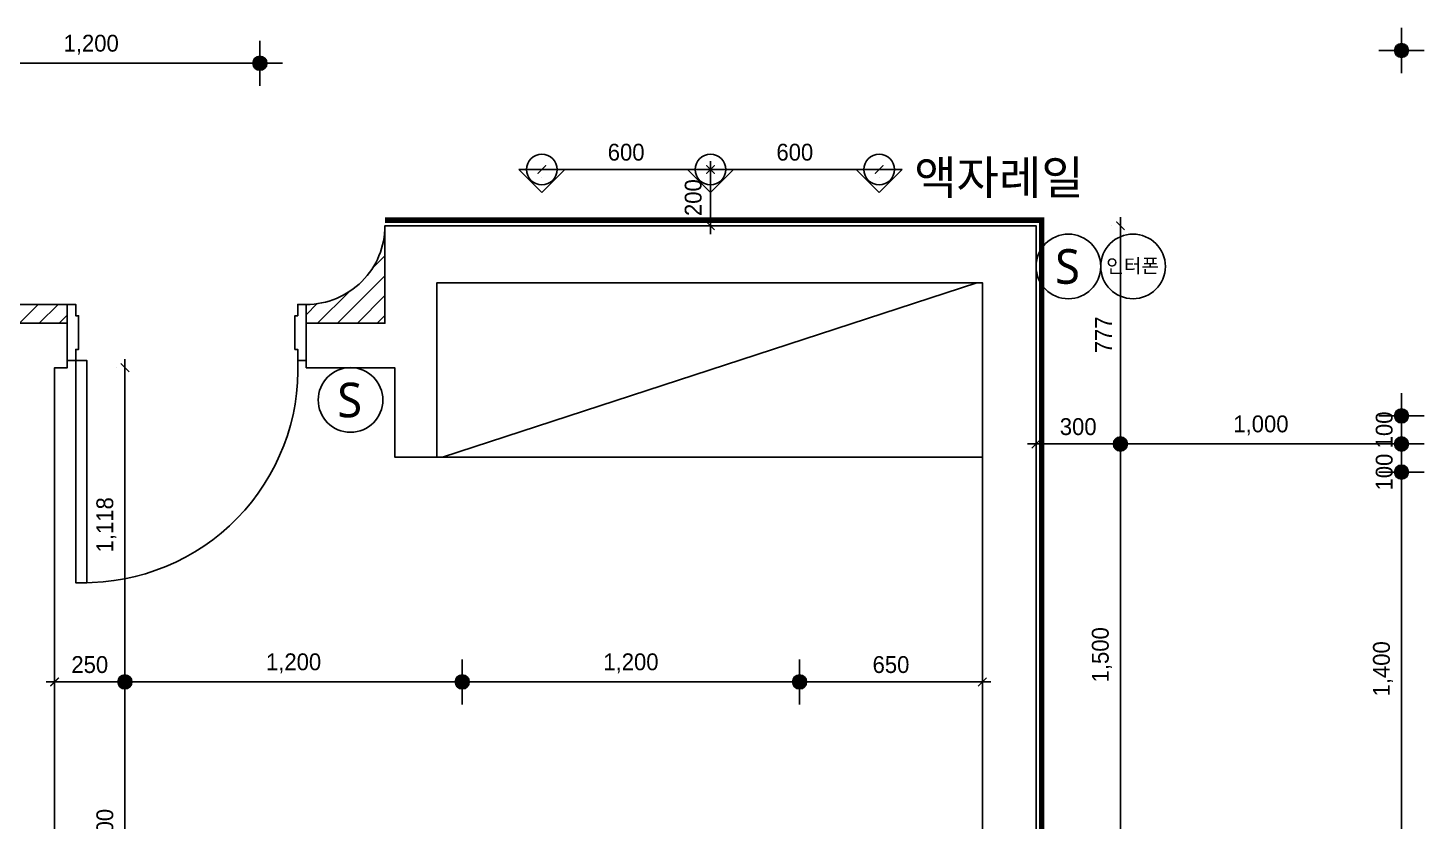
# Model space of a CAD drawing. Header units: millimetres. Extents: x 236955 to 308542, y 30900 to 88969.
# Drawn here: x 288870 to 293836, y 64226 to 67048 of the extents above; entities that cross this region are included whole.
import ezdxf

# ---------------------------------------------------------------- set-up
doc = ezdxf.new("R2010")
doc.units = ezdxf.units.MM
doc.header["$LTSCALE"] = 100
doc.header["$PDMODE"] = 3
doc.linetypes.add('HID2', pattern=[1, 0.5, -0.5])
doc.layers.get('DEFPOINTS').update_dxf_attribs({"color": 248})
for name, color, linetype in [('03-WAL NEW', 3, 'Continuous'), ('06-FUR', 6, 'Continuous'), ('07-DIM WAL', 5, 'Continuous'), ('3.기호.계단선', 30, 'Continuous'), ('CEIL-LIGHT', 7, 'Continuous'), ('CO-BATH', 6, 'Continuous'), ('CO-DO-FR', 7, 'Continuous'), ('CO-DOOR', 8, 'Continuous'), ('F-WALL1', 2, 'Continuous'), ('RC-LIGHT', 7, 'Continuous'), ('설비', 140, 'Continuous')]:
    doc.layers.add(name, color=color, linetype=linetype)
doc.styles.add('HY 울릉도 L', font='')
doc.styles.add('코레일둥고', font='Korail_Round_Gothic_Medium.ttf')
doc.styles.get('HY 울릉도 L').set_extended_font_data('HY울릉도L')
doc.dimstyles.new('30', dxfattribs={"dimscale": 30, "dimtxt": 2, "dimasz": 1, "dimexe": 1, "dimexo": 1, "dimgap": 1, "dimtad": 1, "dimdec": 0, "dimrnd": 0.05, "dimdsep": 46, "dimlunit": 6, "dimtxsty": 'HY 울릉도 L', "dimblk": 'ARCHTICK', "dimcen": 2.5, "dimdle": 1, "dimclrd": 133, "dimclre": 133, "dimclrt": 30, "dimadec": 0, "dimazin": 0, "dimtfac": 1, "dimtdec": 0, "dimtix": 1, "dimtmove": 2, "dimatfit": 3, "dimldrblk": 'ARCHTICK', "dimfxl": 1, "dimlwd": -1, "dimlwe": -1, "dimarcsym": 0})

# ---------------------------------------------------------------- blocks, each defined once
blk = doc.blocks.new('flooor')
at = {"layer": 'F-WALL1'}
blk.add_lwpolyline([(265959.6, 60619.5), (266464.6, 60619.5), (266464.6, 60194.5), (266464.6, 60009.5), (267165.6, 60009.5), (267165.6, 60209.5), (266655.6, 60209.5), (266655.6, 66344.5), (264339.6, 66344.5), (264339.6, 65997.5), (264059.6, 65997.5), (264059.6, 65839.5), (264374.6, 65839.5), (264374.6, 65521.5), (264524.6, 65521.5), (264524.6, 66141.5), (266464.6, 66141.5), (266464.6, 60874.5), (265959.6, 60874.5)], close=True, dxfattribs=at)
blk.add_lwpolyline([(263664.6, 60619.5), (262461.6, 60619.5), (262461.6, 60874.5), (262974.6, 60874.5), (262974.6, 65839.5), (262929.6, 65839.5), (262929.6, 65997.5), (263209.6, 65997.5), (263209.6, 65839.5), (263164.6, 65839.5), (263164.6, 60874.5), (263664.6, 60874.5), (263664.6, 60619.5), (263686.3, 60619.5)], dxfattribs=at)
blk = doc.blocks.new('vjswjdjeh')
at = {"layer": '03-WAL NEW'}
h = blk.add_hatch(dxfattribs=at)
h.set_pattern_fill('_USER', color=8, scale=50, angle=45, pattern_type=0)
h.set_pattern_definition([(45, (62988.56, -6552.484), (-35.355339, 35.355339), [])])
edge = h.paths.add_edge_path()
edge.add_arc((327048.2, 59792), 280, 270, 360, ccw=False)
edge.add_line((327048.2, 59512), (327048.2, 59445))
edge.add_line((327048.2, 59445), (327328.2, 59445))
edge.add_line((327328.2, 59445), (327328.2, 59792))
h.paths.add_polyline_path([(325918.2, 59445), (326198.2, 59445), (326198.2, 59512), (325918.2, 59512)])
edge = h.paths.add_edge_path()
edge.add_line((323483.2, 59792), (324788.2, 59792))
edge.add_arc((325068.2, 59792), 280, 180, 270)
edge.add_line((325068.2, 59512), (325068.2, 59445))
edge.add_line((325068.2, 59445), (324748.2, 59445))
edge.add_line((324748.2, 59445), (324748.2, 59740))
edge.add_line((324748.2, 59740), (323483.2, 59740))
edge.add_line((323483.2, 59740), (323483.2, 59792))
blk.add_lwpolyline([(327328.2, 59792, -0.414214), (327048.2, 59512), (327048.2, 59445), (327328.2, 59445), (327328.2, 59792)], format="xyb", dxfattribs=at)
blk.add_lwpolyline([(325918.2, 59445), (326198.2, 59445), (326198.2, 59512), (325918.2, 59512)], close=True, dxfattribs=at)
at = {"layer": '06-FUR', "color": 8}
blk.add_line((327533.2, 58969), (329433.2, 59589), dxfattribs=at)
blk.add_lwpolyline([(327513.2, 58969), (329453.2, 58969), (329453.2, 59589), (327513.2, 59589)], close=True, dxfattribs=at)
at = {"layer": 'CO-DO-FR', "color": 8}
for points in [[(326198.2, 59312), (326198.2, 59512), (326228.2, 59512), (326228.2, 59472), (326238.2, 59472), (326238.2, 59352), (326228.2, 59352), (326228.2, 59312), (326198.2, 59312)], [(327048.2, 59312), (327048.2, 59512), (327018.2, 59512), (327018.2, 59472), (327008.2, 59472), (327008.2, 59352), (327018.2, 59352), (327018.2, 59312), (327048.2, 59312)]]:
    blk.add_lwpolyline(points, close=True, dxfattribs=at)
at = {"layer": 'CO-DOOR', "color": 8}
blk.add_lwpolyline([(326268.2, 58522), (326268.2, 59312), (326228.2, 59312), (326228.2, 58522)], close=True, dxfattribs=at)
blk.add_arc((326258.2, 59282.5), 760.6, 269.2467, 2.2224, dxfattribs=at)
blk.add_blockref('flooor', (62988.6, -6552.5))
blk = doc.blocks.new('1')
at = {"linetype": 'Continuous'}
h = blk.add_hatch(color=4, dxfattribs=at)
h.dxf.hatch_style = 1
edge = h.paths.add_edge_path()
edge.add_arc((11539653.5, -14273503.8), 37.5, 0, 360)
at = {"color": 1, "linetype": 'Continuous'}
for p, q in [((11539653.5, -14273637.1), (11539653.5, -14273370.5)), ((11539520.2, -14273503.8), (11539786.8, -14273503.8))]:
    blk.add_line(p, q, dxfattribs=at)
at = {"color": 4, "linetype": 'Continuous'}
for radius in [41.5, 37.5]:
    blk.add_circle((11539653.5, -14273503.8), radius, dxfattribs=at)
blk = doc.blocks.new('_ArchTick')
at = {"color": 0, "linetype": 'ByBlock', "const_width": 0.15}
blk.add_lwpolyline([(-0.5, -0.5), (0.5, 0.5)], dxfattribs=at)
blk = doc.blocks.new('*D176')
at = {"layer": '07-DIM WAL', "color": 133}
for p, q in [((291297.6, 66544.5), (291297.6, 66574.5)), ((291297.6, 66544.5), (291297.6, 66344.5)), ((291327.6, 66544.5), (291327.6, 66544.5)), ((291267.6, 66344.5), (291267.6, 66344.5)), ((291297.6, 66344.5), (291297.6, 66314.5))]:
    blk.add_line(p, q, dxfattribs=at)
at = {"layer": 'DEFPOINTS', "color": 0}
for p in [(291297.6, 66544.5), (291297.6, 66344.5), (291297.6, 66344.5)]:
    blk.add_point(p, dxfattribs=at)
at = {"layer": '07-DIM WAL', "color": 133, "xscale": 30, "yscale": 30, "zscale": 30}
for p, rotation in [((291297.6, 66544.5), 270), ((291297.6, 66344.5), 90)]:
    blk.add_blockref('_ArchTick', p, dxfattribs=dict(at, rotation=rotation))
at = {"layer": '07-DIM WAL', "color": 30, "insert": (291236.4, 66444.5), "char_height": 60, "attachment_point": 5, "rotation": 90, "style": 'HY 울릉도 L'}
blk.add_mtext('200', dxfattribs=at)
blk = doc.blocks.new('*D177')
at = {"layer": '07-DIM WAL', "color": 133}
for p, q in [((290667.6, 66544.5), (291327.6, 66544.5)), ((290697.6, 66514.5), (290697.6, 66514.5)), ((291297.6, 66514.5), (291297.6, 66514.5))]:
    blk.add_line(p, q, dxfattribs=at)
at = {"layer": 'DEFPOINTS', "color": 0}
for p in [(290697.6, 66544.5), (291297.6, 66544.5), (291297.6, 66544.5)]:
    blk.add_point(p, dxfattribs=at)
at = {"layer": '07-DIM WAL', "color": 133, "xscale": 30, "yscale": 30, "zscale": 30, "rotation": 180}
blk.add_blockref('_ArchTick', (290697.6, 66544.5), dxfattribs=at)
at = {"layer": '07-DIM WAL', "color": 133, "xscale": 30, "yscale": 30, "zscale": 30}
blk.add_blockref('_ArchTick', (291297.6, 66544.5), dxfattribs=at)
at = {"layer": '07-DIM WAL', "color": 30, "insert": (290997.6, 66605.8), "char_height": 60, "attachment_point": 5, "style": 'HY 울릉도 L'}
blk.add_mtext('600', dxfattribs=at)
blk = doc.blocks.new('*D178')
at = {"layer": '07-DIM WAL', "color": 133}
for p, q in [((291267.6, 66544.5), (291927.6, 66544.5)), ((291897.6, 66514.5), (291897.6, 66514.5))]:
    blk.add_line(p, q, dxfattribs=at)
at = {"layer": 'DEFPOINTS', "color": 0}
for p in [(291297.6, 66544.5), (291897.6, 66544.5), (291897.6, 66544.5)]:
    blk.add_point(p, dxfattribs=at)
at = {"layer": '07-DIM WAL', "color": 133, "xscale": 30, "yscale": 30, "zscale": 30, "rotation": 180}
blk.add_blockref('_ArchTick', (291297.6, 66544.5), dxfattribs=at)
at = {"layer": '07-DIM WAL', "color": 133, "xscale": 30, "yscale": 30, "zscale": 30}
blk.add_blockref('_ArchTick', (291897.6, 66544.5), dxfattribs=at)
at = {"layer": '07-DIM WAL', "color": 30, "insert": (291597.6, 66605.8), "char_height": 60, "attachment_point": 5, "style": 'HY 울릉도 L'}
blk.add_mtext('600', dxfattribs=at)
blk = doc.blocks.new('*D189')
at = {"layer": '07-DIM WAL', "color": 133}
for p, q in [((292785.6, 65568), (292425.6, 65568)), ((292455.6, 65538), (292455.6, 65538)), ((292755.6, 65538), (292755.6, 65538))]:
    blk.add_line(p, q, dxfattribs=at)
at = {"layer": 'DEFPOINTS', "color": 0}
for p in [(292455.6, 65568), (292455.6, 65568), (292755.6, 65568)]:
    blk.add_point(p, dxfattribs=at)
at = {"layer": '07-DIM WAL', "color": 133, "xscale": 30, "yscale": 30, "zscale": 30, "rotation": 180}
blk.add_blockref('_ArchTick', (292455.6, 65568), dxfattribs=at)
at = {"layer": '07-DIM WAL', "color": 133, "xscale": 30, "yscale": 30, "zscale": 30}
blk.add_blockref('_ArchTick', (292755.6, 65568), dxfattribs=at)
at = {"layer": '07-DIM WAL', "color": 30, "insert": (292605.6, 65629.3), "char_height": 60, "attachment_point": 5, "style": 'HY 울릉도 L'}
blk.add_mtext('300', dxfattribs=at)
blk = doc.blocks.new('*D190')
at = {"layer": '07-DIM WAL', "color": 133}
for p, q in [((292755.6, 65598), (292755.6, 64038)), ((292785.6, 65568), (292785.6, 65568)), ((292785.6, 64068), (292785.6, 64068))]:
    blk.add_line(p, q, dxfattribs=at)
at = {"layer": 'DEFPOINTS', "color": 0}
for p in [(292755.6, 65568), (292755.6, 64068), (292755.6, 64068)]:
    blk.add_point(p, dxfattribs=at)
at = {"layer": '07-DIM WAL', "color": 133, "xscale": 30, "yscale": 30, "zscale": 30}
for p, rotation in [((292755.6, 65568), 90), ((292755.6, 64068), 270)]:
    blk.add_blockref('_ArchTick', p, dxfattribs=dict(at, rotation=rotation))
at = {"layer": '07-DIM WAL', "color": 30, "insert": (292689.7, 64818), "char_height": 60, "attachment_point": 5, "rotation": 90, "style": 'HY 울릉도 L'}
blk.add_mtext('1,500', dxfattribs=at)
blk = doc.blocks.new('*D193')
at = {"layer": '07-DIM WAL', "color": 133}
for p, q in [((292755.6, 65538), (292755.6, 66374.5)), ((292725.6, 66344.5), (292725.6, 66344.5)), ((292725.6, 65568), (292725.6, 65568))]:
    blk.add_line(p, q, dxfattribs=at)
at = {"layer": 'DEFPOINTS', "color": 0}
for p in [(292755.6, 66344.5), (292755.6, 66344.5), (292755.6, 65568)]:
    blk.add_point(p, dxfattribs=at)
at = {"layer": '07-DIM WAL', "color": 133, "xscale": 30, "yscale": 30, "zscale": 30}
for p, rotation in [((292755.6, 66344.5), 90), ((292755.6, 65568), 270)]:
    blk.add_blockref('_ArchTick', p, dxfattribs=dict(at, rotation=rotation))
at = {"layer": '07-DIM WAL', "color": 30, "insert": (292695.6, 65956.2), "char_height": 60, "attachment_point": 5, "rotation": 90, "style": 'HY 울릉도 L'}
blk.add_mtext('777', dxfattribs=at)
blk = doc.blocks.new('*D194')
at = {"layer": '07-DIM WAL', "color": 133}
for p, q in [((292725.6, 65568), (293785.6, 65568)), ((292755.6, 65538), (292755.6, 65538))]:
    blk.add_line(p, q, dxfattribs=at)
at = {"layer": 'DEFPOINTS', "color": 0}
for p in [(292755.6, 65568), (293755.6, 65568), (293755.6, 65568)]:
    blk.add_point(p, dxfattribs=at)
at = {"layer": '07-DIM WAL', "color": 133, "xscale": 30, "yscale": 30, "zscale": 30, "rotation": 180}
blk.add_blockref('_ArchTick', (292755.6, 65568), dxfattribs=at)
at = {"layer": '07-DIM WAL', "color": 133, "xscale": 30, "yscale": 30, "zscale": 30}
blk.add_blockref('_ArchTick', (293755.6, 65568), dxfattribs=at)
at = {"layer": '07-DIM WAL', "color": 30, "insert": (293255.6, 65633.9), "char_height": 60, "attachment_point": 5, "style": 'HY 울릉도 L'}
blk.add_mtext('1,000', dxfattribs=at)
blk = doc.blocks.new('*D195')
at = {"layer": '07-DIM WAL', "color": 133}
for p, q in [((293755.6, 65668), (293755.6, 65698)), ((293755.6, 65568), (293755.6, 65668)), ((293785.6, 65668), (293785.6, 65668)), ((293755.6, 65568), (293755.6, 65538)), ((293785.6, 65568), (293785.6, 65568))]:
    blk.add_line(p, q, dxfattribs=at)
at = {"layer": 'DEFPOINTS', "color": 0}
for p in [(293755.6, 65668), (293755.6, 65668), (293755.6, 65568)]:
    blk.add_point(p, dxfattribs=at)
at = {"layer": '07-DIM WAL', "color": 133, "xscale": 30, "yscale": 30, "zscale": 30}
for p, rotation in [((293755.6, 65668), 270), ((293755.6, 65568), 90)]:
    blk.add_blockref('_ArchTick', p, dxfattribs=dict(at, rotation=rotation))
at = {"layer": '07-DIM WAL', "color": 30, "insert": (293694.4, 65618), "char_height": 60, "attachment_point": 5, "rotation": 90, "style": 'HY 울릉도 L'}
blk.add_mtext('100', dxfattribs=at)
blk = doc.blocks.new('*D196')
at = {"layer": '07-DIM WAL', "color": 133}
for p, q in [((293755.6, 65498), (293755.6, 64038)), ((293785.6, 65468), (293785.6, 65468)), ((293785.6, 64068), (293785.6, 64068))]:
    blk.add_line(p, q, dxfattribs=at)
at = {"layer": 'DEFPOINTS', "color": 0}
for p in [(293755.6, 65468), (293755.6, 64068), (293755.6, 64068)]:
    blk.add_point(p, dxfattribs=at)
at = {"layer": '07-DIM WAL', "color": 133, "xscale": 30, "yscale": 30, "zscale": 30}
for p, rotation in [((293755.6, 65468), 90), ((293755.6, 64068), 270)]:
    blk.add_blockref('_ArchTick', p, dxfattribs=dict(at, rotation=rotation))
at = {"layer": '07-DIM WAL', "color": 30, "insert": (293689.7, 64768), "char_height": 60, "attachment_point": 5, "rotation": 90, "style": 'HY 울릉도 L'}
blk.add_mtext('1,400', dxfattribs=at)
blk = doc.blocks.new('*D200')
at = {"layer": '07-DIM WAL', "color": 133}
for p, q in [((293725.6, 65568), (293725.6, 65568)), ((293755.6, 65598), (293755.6, 65438)), ((293785.6, 65468), (293785.6, 65468))]:
    blk.add_line(p, q, dxfattribs=at)
at = {"layer": 'DEFPOINTS', "color": 0}
for p in [(293755.6, 65568), (293755.6, 65468), (293755.6, 65468)]:
    blk.add_point(p, dxfattribs=at)
at = {"layer": '07-DIM WAL', "color": 133, "xscale": 30, "yscale": 30, "zscale": 30}
for p, rotation in [((293755.6, 65568), 90), ((293755.6, 65468), 270)]:
    blk.add_blockref('_ArchTick', p, dxfattribs=dict(at, rotation=rotation))
at = {"layer": '07-DIM WAL', "color": 30, "insert": (293694.4, 65468), "char_height": 60, "attachment_point": 5, "rotation": 90, "style": 'HY 울릉도 L'}
blk.add_mtext('100', dxfattribs=at)
blk = doc.blocks.new('*D204')
at = {"layer": '07-DIM WAL', "color": 133}
for p, q in [((289214.6, 64751.5), (289214.6, 63591.5)), ((289244.6, 64721.5), (289244.6, 64721.5)), ((289244.6, 63621.5), (289244.6, 63621.5))]:
    blk.add_line(p, q, dxfattribs=at)
at = {"layer": 'DEFPOINTS', "color": 0}
for p in [(289214.6, 64721.5), (289214.6, 63621.5), (289214.6, 63621.5)]:
    blk.add_point(p, dxfattribs=at)
at = {"layer": '07-DIM WAL', "color": 133, "xscale": 30, "yscale": 30, "zscale": 30}
for p, rotation in [((289214.6, 64721.5), 90), ((289214.6, 63621.5), 270)]:
    blk.add_blockref('_ArchTick', p, dxfattribs=dict(at, rotation=rotation))
at = {"layer": '07-DIM WAL', "color": 30, "insert": (289148.7, 64171.5), "char_height": 60, "attachment_point": 5, "rotation": 90, "style": 'HY 울릉도 L'}
blk.add_mtext('1,100', dxfattribs=at)
blk = doc.blocks.new('*D207')
at = {"layer": '07-DIM WAL', "color": 133}
blk.add_line((289244.6, 64721.5), (288934.6, 64721.5), dxfattribs=at)
at = {"layer": 'DEFPOINTS', "color": 0}
for p in [(288964.6, 64721.5), (288964.6, 64721.5), (289214.6, 64721.5)]:
    blk.add_point(p, dxfattribs=at)
at = {"layer": '07-DIM WAL', "color": 133, "xscale": 30, "yscale": 30, "zscale": 30, "rotation": 180}
blk.add_blockref('_ArchTick', (288964.6, 64721.5), dxfattribs=at)
at = {"layer": '07-DIM WAL', "color": 133, "xscale": 30, "yscale": 30, "zscale": 30}
blk.add_blockref('_ArchTick', (289214.6, 64721.5), dxfattribs=at)
at = {"layer": '07-DIM WAL', "color": 30, "insert": (289089.6, 64782.8), "char_height": 60, "attachment_point": 5, "style": 'HY 울릉도 L'}
blk.add_mtext('250', dxfattribs=at)
blk = doc.blocks.new('*D208')
at = {"layer": '07-DIM WAL', "color": 133}
for p, q in [((289214.6, 64691.5), (289214.6, 65869.5)), ((289184.6, 65839.5), (289184.6, 65839.5)), ((289184.6, 64721.5), (289184.6, 64721.5))]:
    blk.add_line(p, q, dxfattribs=at)
at = {"layer": 'DEFPOINTS', "color": 0}
for p in [(289214.6, 65839.5), (289214.6, 65839.5), (289214.6, 64721.5)]:
    blk.add_point(p, dxfattribs=at)
at = {"layer": '07-DIM WAL', "color": 133, "xscale": 30, "yscale": 30, "zscale": 30}
for p, rotation in [((289214.6, 65839.5), 90), ((289214.6, 64721.5), 270)]:
    blk.add_blockref('_ArchTick', p, dxfattribs=dict(at, rotation=rotation))
at = {"layer": '07-DIM WAL', "color": 30, "insert": (289148.7, 65280.5), "char_height": 60, "attachment_point": 5, "rotation": 90, "style": 'HY 울릉도 L'}
blk.add_mtext('1,118', dxfattribs=at)
blk = doc.blocks.new('*D209')
at = {"layer": '07-DIM WAL', "color": 133}
blk.add_line((289184.6, 64721.5), (290444.6, 64721.5), dxfattribs=at)
at = {"layer": 'DEFPOINTS', "color": 0}
for p in [(289214.6, 64721.5), (290414.6, 64721.5), (290414.6, 64721.5)]:
    blk.add_point(p, dxfattribs=at)
at = {"layer": '07-DIM WAL', "color": 133, "xscale": 30, "yscale": 30, "zscale": 30, "rotation": 180}
blk.add_blockref('_ArchTick', (289214.6, 64721.5), dxfattribs=at)
at = {"layer": '07-DIM WAL', "color": 133, "xscale": 30, "yscale": 30, "zscale": 30}
blk.add_blockref('_ArchTick', (290414.6, 64721.5), dxfattribs=at)
at = {"layer": '07-DIM WAL', "color": 30, "insert": (289814.6, 64787.4), "char_height": 60, "attachment_point": 5, "style": 'HY 울릉도 L'}
blk.add_mtext('1,200', dxfattribs=at)
blk = doc.blocks.new('*D210')
at = {"layer": '07-DIM WAL', "color": 133}
for p, q in [((290384.6, 64721.5), (291644.6, 64721.5)), ((291614.6, 64691.5), (291614.6, 64691.5))]:
    blk.add_line(p, q, dxfattribs=at)
at = {"layer": 'DEFPOINTS', "color": 0}
for p in [(290414.6, 64721.5), (291614.6, 64721.5), (291614.6, 64721.5)]:
    blk.add_point(p, dxfattribs=at)
at = {"layer": '07-DIM WAL', "color": 133, "xscale": 30, "yscale": 30, "zscale": 30, "rotation": 180}
blk.add_blockref('_ArchTick', (290414.6, 64721.5), dxfattribs=at)
at = {"layer": '07-DIM WAL', "color": 133, "xscale": 30, "yscale": 30, "zscale": 30}
blk.add_blockref('_ArchTick', (291614.6, 64721.5), dxfattribs=at)
at = {"layer": '07-DIM WAL', "color": 30, "insert": (291014.6, 64787.4), "char_height": 60, "attachment_point": 5, "style": 'HY 울릉도 L'}
blk.add_mtext('1,200', dxfattribs=at)
blk = doc.blocks.new('*D211')
at = {"layer": '07-DIM WAL', "color": 133}
blk.add_line((291584.6, 64721.5), (292294.6, 64721.5), dxfattribs=at)
at = {"layer": 'DEFPOINTS', "color": 0}
for p in [(291614.6, 64721.5), (292264.6, 64721.5), (292264.6, 64721.5)]:
    blk.add_point(p, dxfattribs=at)
at = {"layer": '07-DIM WAL', "color": 133, "xscale": 30, "yscale": 30, "zscale": 30, "rotation": 180}
blk.add_blockref('_ArchTick', (291614.6, 64721.5), dxfattribs=at)
at = {"layer": '07-DIM WAL', "color": 133, "xscale": 30, "yscale": 30, "zscale": 30}
blk.add_blockref('_ArchTick', (292264.6, 64721.5), dxfattribs=at)
at = {"layer": '07-DIM WAL', "color": 30, "insert": (291939.6, 64782.8), "char_height": 60, "attachment_point": 5, "style": 'HY 울릉도 L'}
blk.add_mtext('650', dxfattribs=at)
blk = doc.blocks.new('TLFL')
at = {"layer": 'CEIL-LIGHT', "color": 4}
for p, q in [((266468.3, 67093), (266386.4, 67174.9)), ((266386.4, 67011.1), (266386.4, 67174.9)), ((266386.4, 67011.1), (266468.3, 67093))]:
    blk.add_line(p, q, dxfattribs=at)
blk.add_circle((266386.4, 67093), 54.6, dxfattribs=at)
blk = doc.blocks.new('*D298')
at = {"layer": '07-DIM WAL', "color": 133}
for p, q in [((289724.6, 66922.5), (288464.6, 66922.5)), ((288494.6, 66892.5), (288494.6, 66892.5)), ((289694.6, 66892.5), (289694.6, 66892.5))]:
    blk.add_line(p, q, dxfattribs=at)
at = {"layer": 'DEFPOINTS', "color": 0}
for p in [(288494.6, 66922.5), (288494.6, 66922.5), (289694.6, 66922.5)]:
    blk.add_point(p, dxfattribs=at)
at = {"layer": '07-DIM WAL', "color": 133, "xscale": 30, "yscale": 30, "zscale": 30, "rotation": 180}
blk.add_blockref('_ArchTick', (288494.6, 66922.5), dxfattribs=at)
at = {"layer": '07-DIM WAL', "color": 133, "xscale": 30, "yscale": 30, "zscale": 30}
blk.add_blockref('_ArchTick', (289694.6, 66922.5), dxfattribs=at)
at = {"layer": '07-DIM WAL', "color": 30, "insert": (289094.6, 66988.4), "char_height": 60, "attachment_point": 5, "style": 'HY 울릉도 L'}
blk.add_mtext('1,200', dxfattribs=at)
blk = doc.blocks.new('SW')
at = {"layer": '설비', "color": 140}
blk.add_circle((11533254.1, -14277699.4), 184, dxfattribs=at)
at = {"layer": '설비', "color": 140, "insert": (11533320, -14277600.8), "char_height": 197.143, "width": 314.327, "attachment_point": 3, "style": '코레일둥고'}
blk.add_mtext('{\\fMalgun Gothic|b0|i0|c129|p50;S}', dxfattribs=at)

msp = doc.modelspace()

# ---------------------------------------------------------------- linework, layer by layer
at = {"layer": '3.기호.계단선', "linetype": 'HID2', "const_width": 20}
msp.add_lwpolyline([(290139.6, 66364.5), (292475.6, 66364.5), (292475.6, 61689.5)], dxfattribs=at)
at = {"layer": '설비', "color": 140}
msp.add_circle((292800.6, 66199.6), 115, dxfattribs=at)

# ---------------------------------------------------------------- block references
at = {"layer": 'CEIL-LIGHT', "rotation": 270}
for p in [(223604.6, 332930.9), (224204.6, 332930.9), (224804.6, 332930.9)]:
    msp.add_blockref('TLFL', p, dxfattribs=at)
at = {"layer": 'CO-BATH'}
msp.add_blockref('vjswjdjeh', (-37188.6, 6552.5), dxfattribs=at)
at = {"layer": 'RC-LIGHT', "yscale": 0.6024096385271789, "zscale": 0.6024096385271789}
for p, xscale, rotation in [((-8304740.6, -6884630.5), 0.6024096385271789, 90.00000000000001), ((-8308801.6, -6884676), 0.6024096385271789, 90.00000000000001), ((8892251.9, -6885930.5), -0.6024096385271789, 270), ((-8305740.6, -6886030.5), 0.6024096385271789, 90.00000000000001), ((8892251.9, -6886030.5), -0.6024096385271789, 270), ((8892251.9, -6886130.5), -0.6024096385271789, 270), ((-8309281.6, -6886877), 0.6024096385271789, 90.00000000000001), ((-8308081.6, -6886877), 0.6024096385271789, 90.00000000000001), ((-8306881.6, -6886877), 0.6024096385271789, 90.00000000000001)]:
    msp.add_blockref('1', p, dxfattribs=dict(at, xscale=xscale, rotation=rotation))
at = {"layer": '설비', "color": 140, "xscale": 0.625, "yscale": 0.625, "zscale": 0.625}
for p in [(-6915713.2, 8989761.7), (-6918266.7, 8989286.7)]:
    msp.add_blockref('SW', p, dxfattribs=at)

# ---------------------------------------------------------------- texts
at = {"layer": '3.기호.계단선', "style": '코레일둥고'}
msp.add_text('액자레일', height=120, dxfattribs=at).set_placement((292022.5, 66456.4))
at = {"layer": '설비', "color": 140, "style": '코레일둥고'}
msp.add_text('인터폰', height=50, dxfattribs=at).set_placement((292705.2, 66177.1))

# ---------------------------------------------------------------- dimensions: what is measured, and where the dimension line sits
at = {"layer": '07-DIM WAL'}
for base, p1, p2, picture, middle in [((288494.6, 66922.5), (289694.6, 66922.5), (288494.6, 66922.5), '*D298', (289094.6, 66988.4)), ((291297.6, 66544.5), (290697.6, 66544.5), (291297.6, 66544.5), '*D177', (290997.6, 66605.8)), ((291897.6, 66544.5), (291297.6, 66544.5), (291897.6, 66544.5), '*D178', (291597.6, 66605.8)), ((292455.6, 65568), (292755.6, 65568), (292455.6, 65568), '*D189', (292605.6, 65629.3)), ((293755.6, 65568), (292755.6, 65568), (293755.6, 65568), '*D194', (293255.6, 65633.9)), ((288964.6, 64721.5), (289214.6, 64721.5), (288964.6, 64721.5), '*D207', (289089.6, 64782.8)), ((290414.6, 64721.5), (289214.6, 64721.5), (290414.6, 64721.5), '*D209', (289814.6, 64787.4)), ((291614.6, 64721.5), (290414.6, 64721.5), (291614.6, 64721.5), '*D210', (291014.6, 64787.4)), ((292264.6, 64721.5), (291614.6, 64721.5), (292264.6, 64721.5), '*D211', (291939.6, 64782.8))]:
    dim = msp.add_linear_dim(base=base, p1=p1, p2=p2, dimstyle='30', dxfattribs=at)
    dim.commit()
    dim.dimension.update_dxf_attribs({"geometry": picture, "text_midpoint": middle})
for base, p1, p2, angle, picture, middle in [((291297.6, 66344.5), (291297.6, 66544.5), (291297.6, 66344.5), 270, '*D176', (291236.4, 66444.5)), ((292755.6136201, 66344.5), (292755.6136201, 65568), (292755.6136201, 66344.5), 90, '*D193', (292695.5729145, 65956.25)), ((289214.6, 65839.5), (289214.6, 64721.5), (289214.6, 65839.5), 90, '*D208', (289148.7, 65280.5)), ((293755.6, 65668), (293755.6, 65568), (293755.6, 65668), 90, '*D195', (293694.4, 65618)), ((292755.6, 64068), (292755.6, 65568), (292755.6, 64068), 90, '*D190', (292689.7, 64818)), ((293755.6, 64068), (293755.6, 65468), (293755.6, 64068), 90, '*D196', (293689.7, 64768)), ((289214.6, 63621.5), (289214.6, 64721.5), (289214.6, 63621.5), 90, '*D204', (289148.7, 64171.5))]:
    dim = msp.add_linear_dim(base=base, p1=p1, p2=p2, angle=angle, dimstyle='30', dxfattribs=at)
    dim.commit()
    dim.dimension.update_dxf_attribs({"geometry": picture, "text_midpoint": middle})
dim = msp.add_linear_dim(base=(293755.6, 65468), p1=(293755.6, 65568), p2=(293755.6, 65468), angle=90, dimstyle='30', dxfattribs=at)
dim.commit()
dim.dimension.update_dxf_attribs({"geometry": '*D200', "text_midpoint": (293694.4, 65468), "dimtype": 160})

doc.saveas('drawing.dxf')
